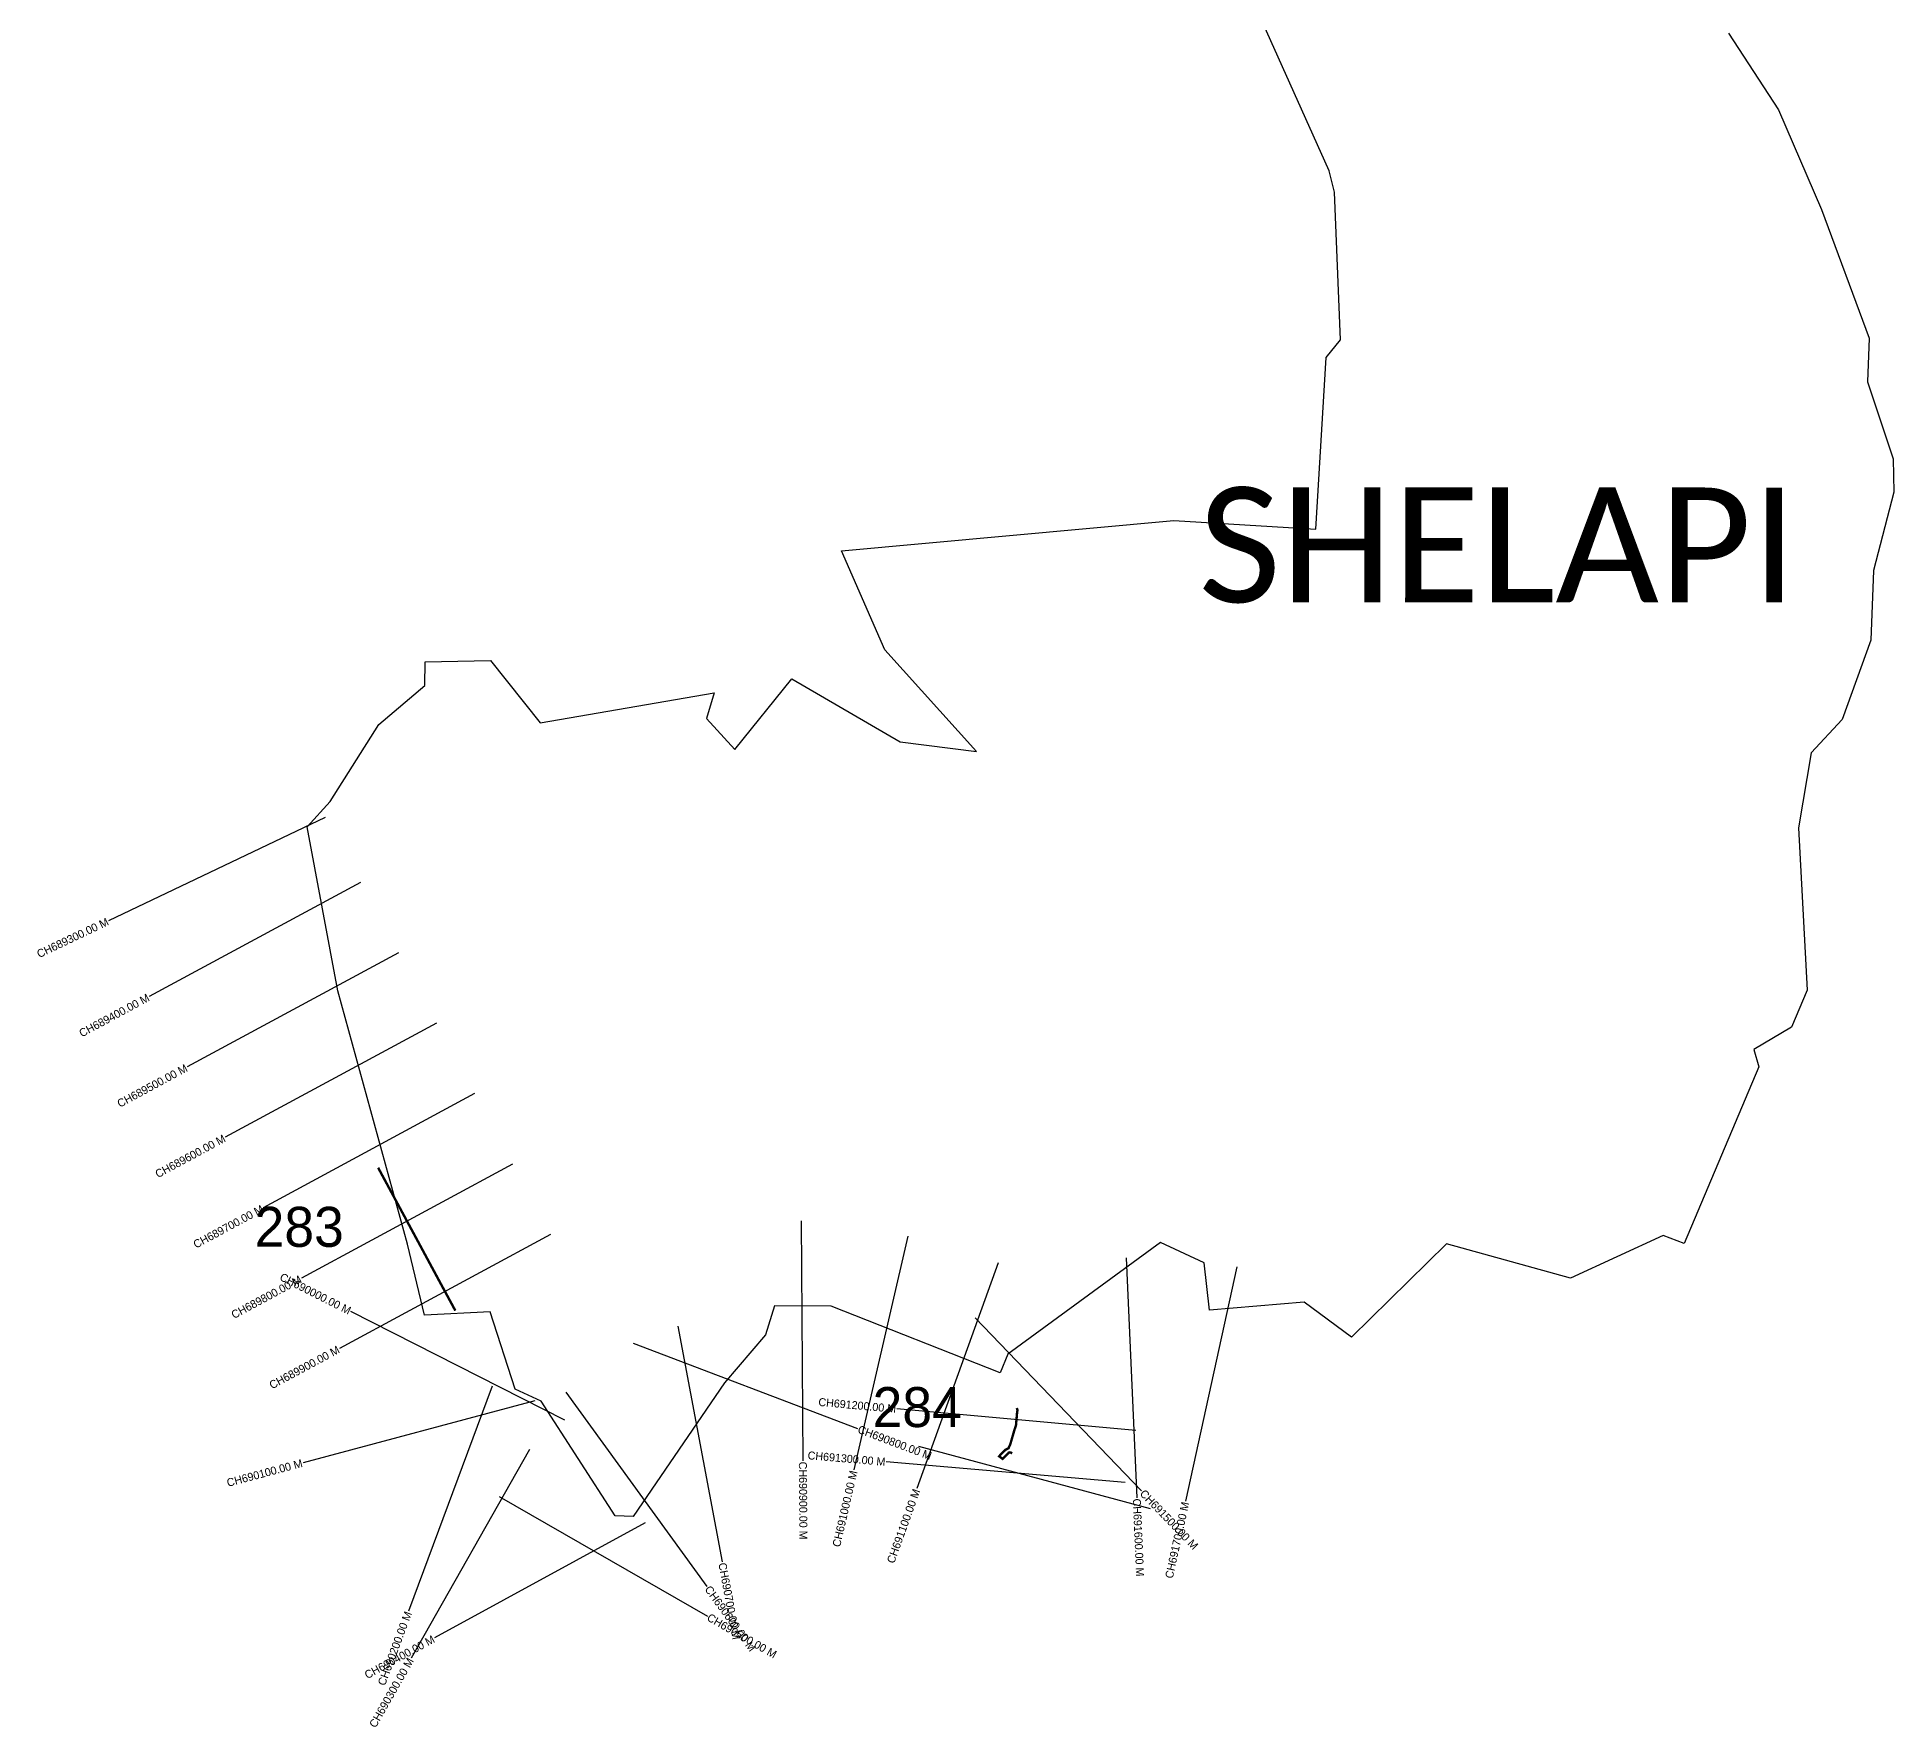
# Model space of a CAD drawing. Header units: metres. Extents: x 340059 to 343408, y 1762380 to 1766604.
# Drawn here: x 340059 to 342379, y 1762380 to 1764492 of the extents above; entities that cross this region are included whole.
import ezdxf
from ezdxf.enums import TextEntityAlignment as Align

# ---------------------------------------------------------------- set-up
doc = ezdxf.new("R2010")
doc.units = ezdxf.units.M
for name, color, linetype in [('ARTIFICIALLY PROTECTED', 4, 'Continuous'), ('CS', 134, 'Continuous'), ('CSMark', 6, 'Continuous'), ('VILLAGE NAME', 250, 'Continuous')]:
    doc.layers.add(name, color=color, linetype=linetype)

msp = doc.modelspace()

# ---------------------------------------------------------------- linework, layer by layer
at = {"color": 6}
msp.add_lwpolyline([(342172.4, 1764496.9), (342234.9, 1764401.1), (342288.7, 1764276.8), (342348.5, 1764115.8), (342346.4, 1764061.2), (342378.2, 1763965), (342379.2, 1763923.4), (342353.6, 1763825.5), (342350.3, 1763738.4), (342314.4, 1763639), (342275.7, 1763597.7), (342259.8, 1763503.8), (342270.7, 1763300.9), (342251.4, 1763254.6), (342204.2, 1763226.8), (342210.4, 1763204.9), (342117.1, 1762984.1), (342090.9, 1762994.2), (341975, 1762940.8), (341820.2, 1762983.8), (341701.4, 1762867.1), (341642.3, 1762911.1), (341523.6, 1762901.1), (341517.3, 1762960.2), (341462.5, 1762985.7), (341271.7, 1762846), (341262.2, 1762822.5), (341050.8, 1762905.9), (340980, 1762906.4), (340968.8, 1762870.3), (340917.5, 1762810.1), (340803.6, 1762643), (340781.1, 1762644), (340688.6, 1762787.4), (340656, 1762802.3), (340624.8, 1762899), (340542.6, 1762894.6), (340521.4, 1762983.6), (340434.4, 1763299.9), (340395.9, 1763505), (340424.7, 1763536.8), (340485.5, 1763632.8), (340543.1, 1763681.8), (340543.6, 1763711.1), (340625.2, 1763713), (340687.1, 1763635.1), (340904.8, 1763672.6), (340895, 1763640.3), (340930.6, 1763601.9), (341001.9, 1763690.1), (341137, 1763611.3), (341232.7, 1763599.1), (341118.1, 1763726.3), (341064, 1763850), (341479.4, 1763887.9), (341656.5, 1763877.1), (341669.6, 1764091.5), (341687.7, 1764113.7), (341680.2, 1764298.4), (341673.2, 1764324.9), (341516.7, 1764674.6)], dxfattribs=at)
at = {"layer": 'ARTIFICIALLY PROTECTED', "const_width": 3, "flags": 128}
for points in [[(340484.7, 1763079), (340521.2, 1763011.5), (340561.2, 1762937.3), (340581.2, 1762900.4)], [(341282.9, 1762778.6), (341283.8, 1762775.9), (341283.3, 1762772.7), (341281.9, 1762756.7), (341280.2, 1762751.9), (341277.5, 1762742.6), (341274.9, 1762733.6), (341272.6, 1762728.4), (341269.3, 1762726.8), (341264.2, 1762722), (341260.9, 1762718.3), (341265.3, 1762715), (341267.8, 1762717.6), (341272.8, 1762722.8), (341274.4, 1762723.2), (341275.6, 1762722.9), (341277.3, 1762722.1)]]:
    msp.add_lwpolyline(points, dxfattribs=at)
at = {"layer": 'CS'}
for p, q in [((340418.5, 1763516.8), (340147.8, 1763387.7)), ((340462.6, 1763435.5), (340198.6, 1763292.9)), ((340510.1, 1763347.6), (340246.2, 1763204.9)), ((340557.6, 1763259.6), (340293.7, 1763117)), ((340605.2, 1763171.6), (340341.2, 1763029)), ((340652.7, 1763083.6), (340388.8, 1762941)), ((340700.2, 1762995.6), (340436.3, 1762853)), ((341013.4, 1763012.5), (341015.6, 1762712.6)), ((341146.9, 1762993.5), (341079.4, 1762701.2)), ((341259.5, 1762960.2), (341158.2, 1762677.9)), ((341419.8, 1762966.2), (341432.9, 1762666.5)), ((341557.8, 1762955.2), (341493.9, 1762662.1)), ((340718.2, 1762763.4), (340450.7, 1762899.1)), ((340859.4, 1762881), (340914.6, 1762586.2)), ((341231, 1762891.4), (341438.8, 1762675)), ((340803.5, 1762859.5), (341084, 1762753)), ((340627.4, 1762806), (340522.8, 1762524.8)), ((340680.7, 1762787.7), (340390.9, 1762710.3)), ((340719.3, 1762798.3), (340895.7, 1762555.7)), ((341431.9, 1762750.7), (341133.1, 1762777.5)), ((340674.1, 1762726.9), (340525.9, 1762466)), ((341159.9, 1762731.1), (341449.5, 1762652.9)), ((341418.6, 1762685.6), (341119.7, 1762711.2)), ((340636.2, 1762668.1), (340896.3, 1762518.6)), ((340818.3, 1762635.1), (340555.1, 1762491.2))]:
    msp.add_line(p, q, dxfattribs=at)

# ---------------------------------------------------------------- texts
at = {"char_height": 50, "attachment_point": 1}
for s, width, insert in [('283', 137.505, (340330.3, 1763030.1)), ('284', 84.374, (341102.7, 1762804.8))]:
    msp.add_mtext_dynamic_manual_height_columns(s, width=width, gutter_width=1, heights=[74.2], dxfattribs=dict(at, insert=insert))
at = {"layer": 'CSMark'}
for s, rotation, p in [('CH689300.00 M', 25.4939, (340146.9, 1763387.3)), ('CH689400.00 M', 28.3828, (340197.7, 1763292.5)), ('CH689500.00 M', 28.3828, (340245.3, 1763204.5)), ('CH689600.00 M', 28.3828, (340292.8, 1763116.5)), ('CH689700.00 M', 28.3828, (340340.4, 1763028.5)), ('CH689800.00 M', 28.3828, (340387.9, 1762940.5)), ('CH690000.00 M', 333.1075, (340449.8, 1762899.5)), ('CH689900.00 M', 28.3828, (340435.4, 1762852.6)), ('CH691200.00 M', 354.8698, (341132.1, 1762777.6)), ('CH690100.00 M', 14.9469, (340389.9, 1762710)), ('CH691300.00 M', 355.1042, (341118.7, 1762711.3)), ('CH691000.00 M', 76.9926, (341079.1, 1762700.2)), ('CH691100.00 M', 70.2521, (341157.8, 1762676.9)), ('CH691700.00 M', 77.7104, (341493.7, 1762661.1)), ('CH690200.00 M', 69.5992, (340522.5, 1762523.8)), ('CH690400.00 M', 28.6634, (340554.2, 1762490.7)), ('CH690300.00 M', 60.39, (340525.4, 1762465.2))]:
    msp.add_text(s, height=10, rotation=rotation, dxfattribs=at).set_placement(p, align=Align.MIDDLE_RIGHT)
for s, rotation, p in [('CH690800.00 M', 339.204, (341084.9, 1762752.7)), ('CH690900.00 M', 270.4038, (341015.6, 1762711.6)), ('CH691600.00 M', 272.4882, (341432.9, 1762665.5)), ('CH691500.00 M', 313.8356, (341439.5, 1762674.3)), ('CH690700.00 M', 280.6156, (340914.8, 1762585.2)), ('CH690600.00 M', 306.0147, (340896.3, 1762554.9)), ('CH690500.00 M', 330.1111, (340897.2, 1762518.1))]:
    msp.add_text(s, height=10, rotation=rotation, dxfattribs=at).set_placement(p, align=Align.MIDDLE_LEFT)
at = {"layer": 'VILLAGE NAME', "insert": (341510.1, 1763929.4), "char_height": 143.7, "attachment_point": 1, "rotation": 359.9793}
msp.add_mtext_dynamic_manual_height_columns('{\\fCalibri|b0|i0|c0|p34;SHELAPI}', width=1418, gutter_width=718.5, heights=[0], dxfattribs=at)

doc.saveas('drawing.dxf')
